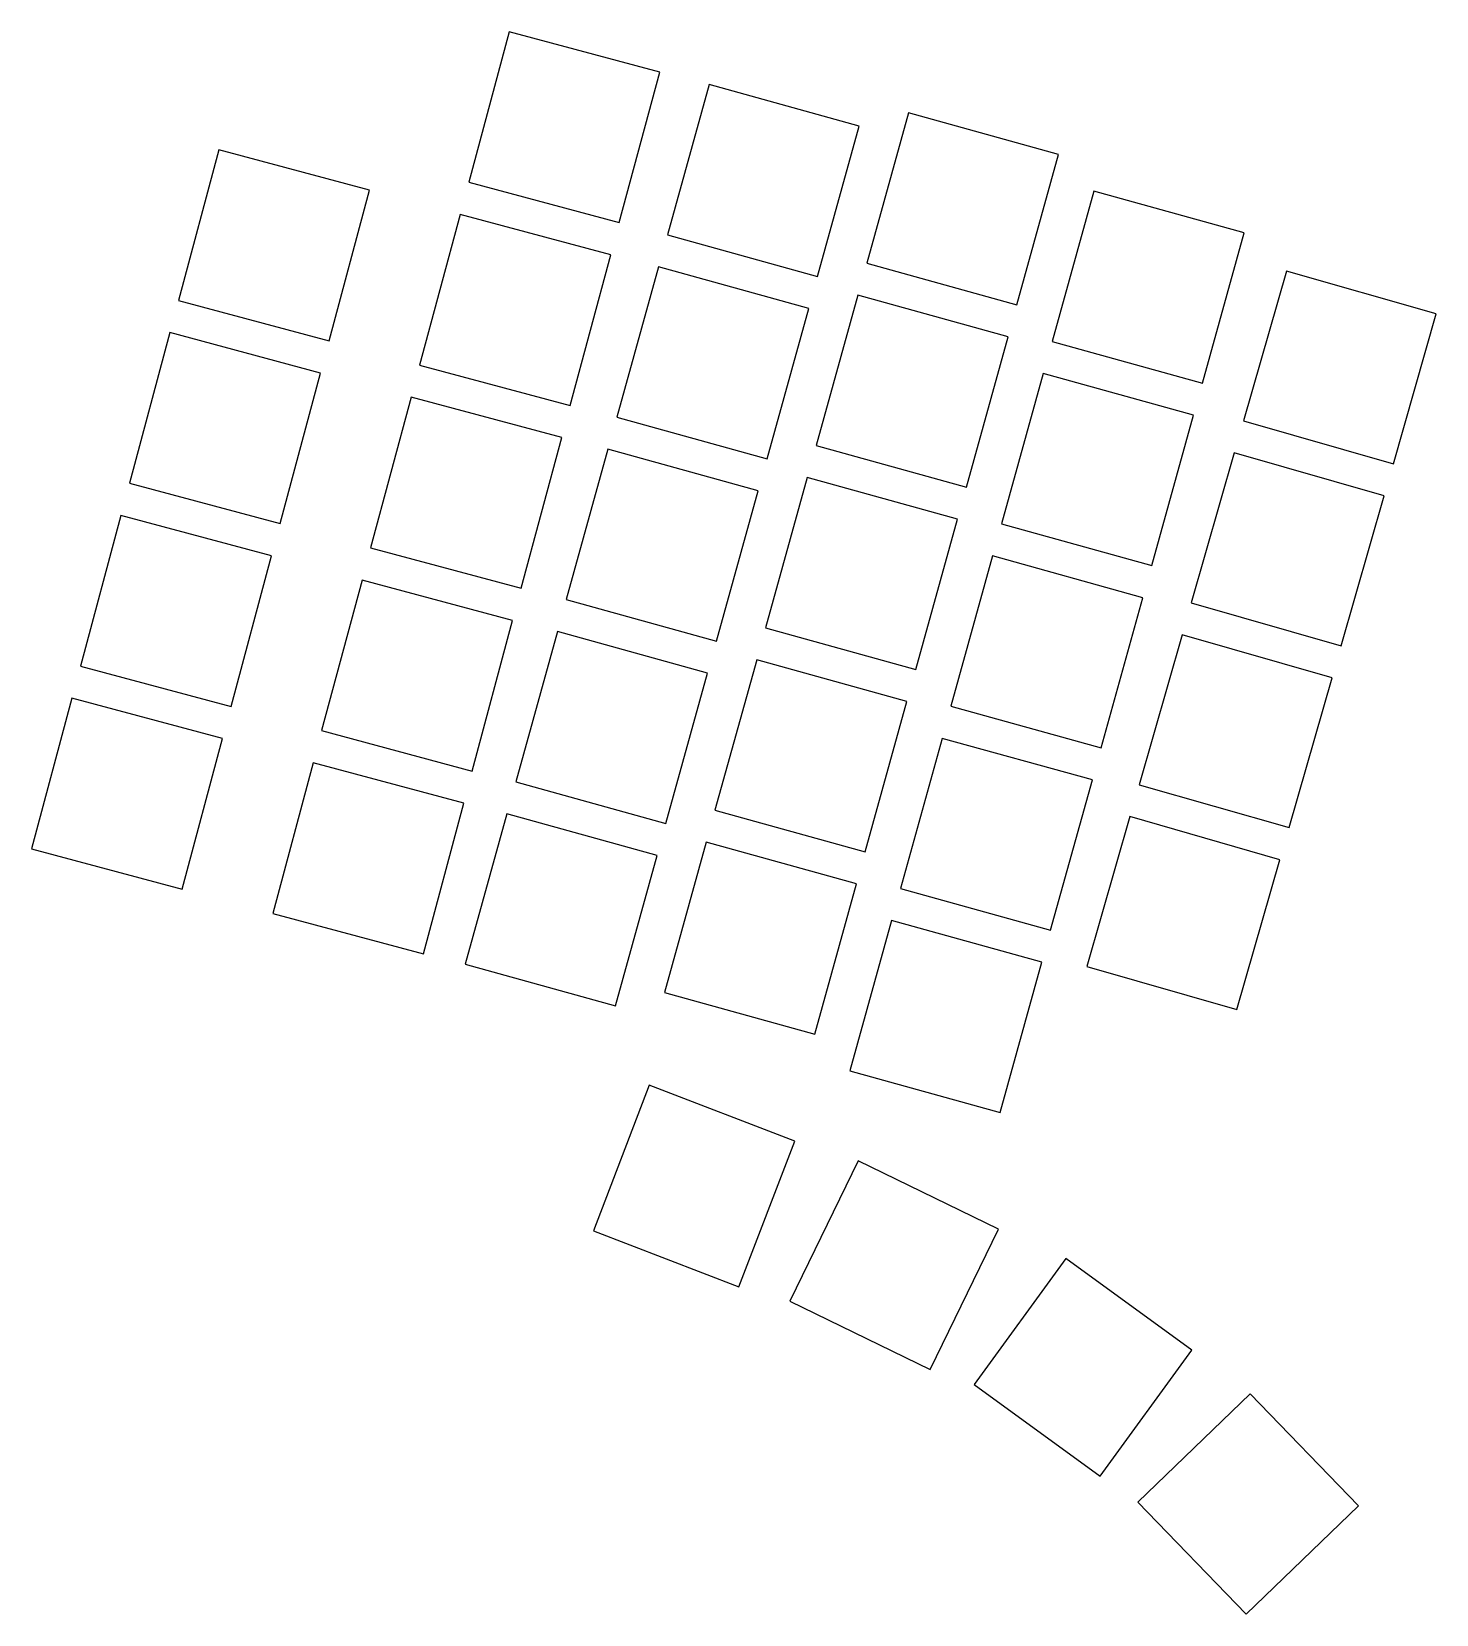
# Model space of a CAD drawing. Header units: millimetres. Extents: x 102 to 237, y -245 to -93.
import ezdxf

# ---------------------------------------------------------------- set-up
doc = ezdxf.new("R2010")
doc.units = ezdxf.units.MM

msp = doc.modelspace()

# ---------------------------------------------------------------- linework, layer by layer
for p, q in [((147.5, -92.84), (143.62, -107.33)), ((161.99, -96.72), (147.5, -92.84)), ((158.1, -111.21), (161.99, -96.72)), ((166.74, -97.93), (162.73, -112.38)), ((181.19, -101.94), (166.74, -97.93)), ((177.18, -116.39), (181.19, -101.94)), ((185.91, -100.65), (181.9, -115.11)), ((200.36, -104.66), (185.91, -100.65)), ((119.6, -104.21), (115.72, -118.7)), ((134.09, -108.09), (119.6, -104.21)), ((196.35, -119.11), (200.36, -104.66)), ((143.62, -107.33), (158.1, -111.21)), ((130.21, -122.58), (134.09, -108.09)), ((203.74, -108.19), (199.73, -122.65)), ((218.19, -112.2), (203.74, -108.19)), ((142.79, -110.42), (138.9, -124.91)), ((157.28, -114.3), (142.79, -110.42)), ((162.73, -112.38), (177.18, -116.39)), ((214.19, -126.65), (218.19, -112.2)), ((153.39, -128.79), (157.28, -114.3)), ((161.87, -115.47), (157.86, -129.92)), ((176.33, -119.48), (161.87, -115.47)), ((181.9, -115.11), (196.35, -119.11)), ((222.27, -115.86), (218.13, -130.28)), ((236.68, -119.99), (222.27, -115.86)), ((115.72, -118.7), (130.21, -122.58)), ((181.04, -118.19), (177.03, -132.64)), ((195.5, -122.2), (181.04, -118.19)), ((172.32, -133.93), (176.33, -119.48)), ((232.55, -134.41), (236.68, -119.99)), ((114.89, -121.79), (111.01, -136.28)), ((129.38, -125.67), (114.89, -121.79)), ((191.49, -136.65), (195.5, -122.2)), ((199.73, -122.65), (214.19, -126.65)), ((125.5, -140.16), (129.38, -125.67)), ((138.9, -124.91), (153.39, -128.79)), ((198.88, -125.73), (194.87, -140.18)), ((213.33, -129.74), (198.88, -125.73)), ((138.08, -128), (134.19, -142.49)), ((152.57, -131.88), (138.08, -128)), ((157.86, -129.92), (172.32, -133.93)), ((209.32, -144.19), (213.33, -129.74)), ((218.13, -130.28), (232.55, -134.41)), ((148.68, -146.37), (152.57, -131.88)), ((157.01, -133.01), (153, -147.46)), ((171.46, -137.01), (157.01, -133.01)), ((177.03, -132.64), (191.49, -136.65)), ((217.25, -133.35), (213.11, -147.77)), ((231.67, -137.49), (217.25, -133.35)), ((111.01, -136.28), (125.5, -140.16)), ((176.18, -135.73), (172.17, -150.18)), ((190.63, -139.74), (176.18, -135.73)), ((167.45, -151.47), (171.46, -137.01)), ((227.53, -151.91), (231.67, -137.49)), ((110.18, -139.37), (106.3, -153.86)), ((124.67, -143.25), (110.18, -139.37)), ((186.62, -154.19), (190.63, -139.74)), ((194.87, -140.18), (209.32, -144.19)), ((134.19, -142.49), (148.68, -146.37)), ((120.79, -157.74), (124.67, -143.25)), ((194.01, -143.27), (190, -157.72)), ((208.47, -147.28), (194.01, -143.27)), ((133.37, -145.58), (129.48, -160.07)), ((147.85, -149.46), (133.37, -145.58)), ((153, -147.46), (167.45, -151.47)), ((204.46, -161.73), (208.47, -147.28)), ((213.11, -147.77), (227.53, -151.91)), ((143.97, -163.95), (147.85, -149.46)), ((152.15, -150.54), (148.14, -165)), ((166.6, -154.55), (152.15, -150.54)), ((172.17, -150.18), (186.62, -154.19)), ((212.23, -150.85), (208.1, -165.27)), ((226.65, -154.98), (212.23, -150.85)), ((171.32, -153.27), (167.31, -167.72)), ((185.77, -157.27), (171.32, -153.27)), ((106.3, -153.86), (120.79, -157.74)), ((162.59, -169.01), (166.6, -154.55)), ((222.52, -169.4), (226.65, -154.98)), ((105.47, -156.95), (101.59, -171.44)), ((119.96, -160.83), (105.47, -156.95)), ((181.76, -171.73), (185.77, -157.27)), ((190, -157.72), (204.46, -161.73)), ((116.08, -175.32), (119.96, -160.83)), ((129.48, -160.07), (143.97, -163.95)), ((189.15, -160.81), (185.14, -175.26)), ((203.6, -164.81), (189.15, -160.81)), ((128.66, -163.16), (124.77, -177.65)), ((143.14, -167.04), (128.66, -163.16)), ((148.14, -165), (162.59, -169.01)), ((199.59, -179.27), (203.6, -164.81)), ((208.1, -165.27), (222.52, -169.4)), ((139.26, -181.53), (143.14, -167.04)), ((147.28, -168.08), (143.27, -182.54)), ((161.74, -172.09), (147.28, -168.08)), ((167.31, -167.72), (181.76, -171.73)), ((207.22, -168.34), (203.08, -182.76)), ((221.63, -172.48), (207.22, -168.34)), ((101.59, -171.44), (116.08, -175.32)), ((166.45, -170.8), (162.44, -185.26)), ((180.91, -174.81), (166.45, -170.8)), ((157.73, -186.54), (161.74, -172.09)), ((217.5, -186.9), (221.63, -172.48)), ((176.9, -189.27), (180.91, -174.81)), ((185.14, -175.26), (199.59, -179.27)), ((124.77, -177.65), (139.26, -181.53)), ((184.28, -178.34), (180.28, -192.8)), ((198.74, -182.35), (184.28, -178.34)), ((143.27, -182.54), (157.73, -186.54)), ((194.73, -196.81), (198.74, -182.35)), ((203.08, -182.76), (217.5, -186.9)), ((162.44, -185.26), (176.9, -189.27)), ((180.28, -192.8), (194.73, -196.81)), ((160.99, -194.18), (155.61, -208.18)), ((174.99, -199.55), (160.99, -194.18)), ((169.61, -213.56), (174.99, -199.55)), ((181.09, -201.46), (174.51, -214.94)), ((194.57, -208.03), (181.09, -201.46)), ((155.61, -208.18), (169.61, -213.56)), ((187.99, -221.51), (194.57, -208.03)), ((201.04, -210.83), (192.22, -222.96)), ((213.17, -219.65), (201.04, -210.83)), ((174.51, -214.94), (187.99, -221.51)), ((204.35, -231.78), (213.17, -219.65)), ((192.22, -222.96), (204.35, -231.78)), ((218.77, -223.85), (207.98, -234.27)), ((229.19, -234.64), (218.77, -223.85)), ((207.98, -234.27), (218.4, -245.06)), ((218.4, -245.06), (229.19, -234.64))]:
    msp.add_line(p, q)

doc.saveas('drawing.dxf')
